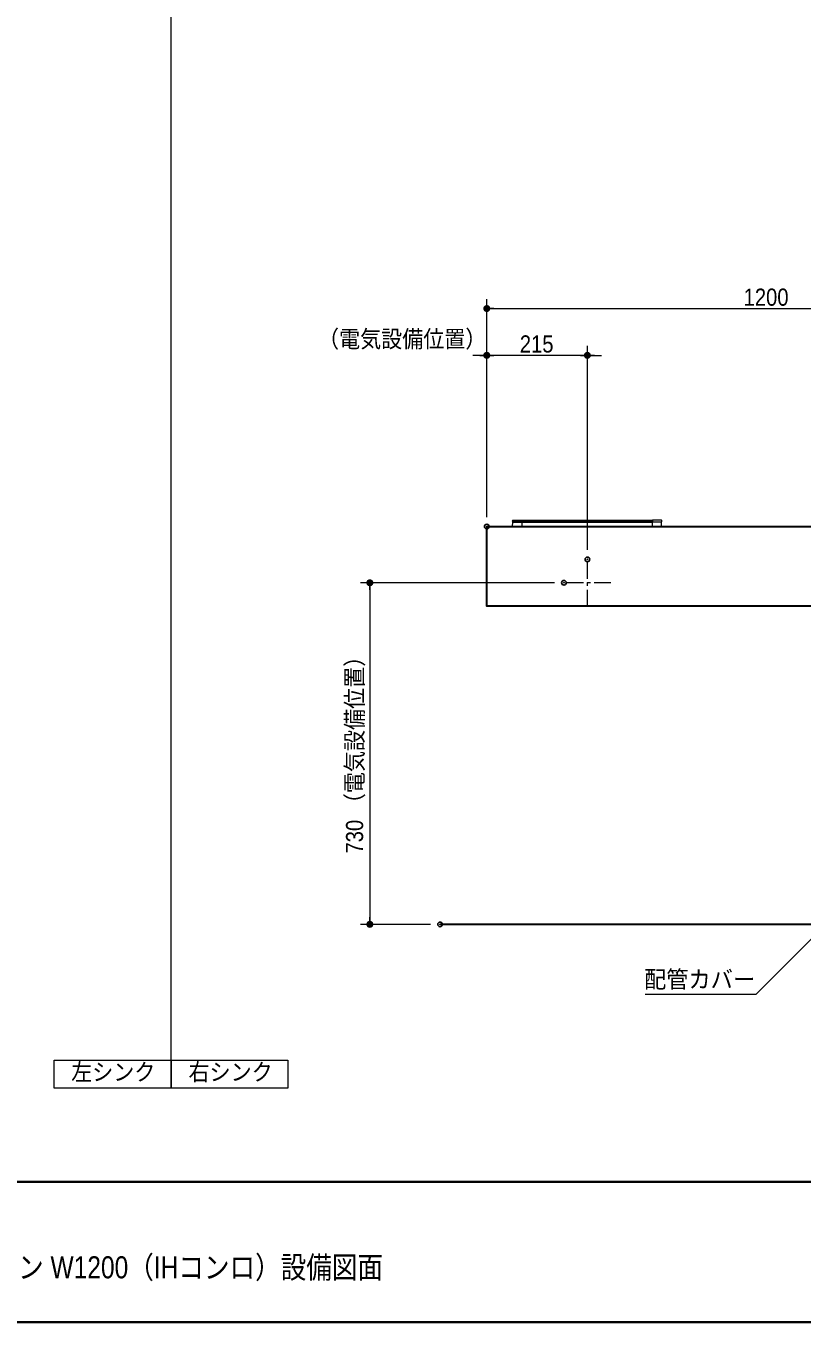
# Model space of a CAD drawing. Units: millimetres, scale not verified. Extents: x -6062 to 6062, y -3045 to 3045.
# Drawn here: x -3098 to -1438, y -2770 to 0 of the extents above; entities that cross this region are included whole.
import ezdxf
from ezdxf.enums import TextEntityAlignment as Align

# ---------------------------------------------------------------- set-up
doc = ezdxf.new("R2010")
doc.units = ezdxf.units.MM
doc.header["$LTSCALE"] = 20
doc.header["$PDMODE"] = 32
doc.header["$PDSIZE"] = 10
doc.linetypes.add('USER2', pattern=[2.91, 1.76, -0.4, 0.35, -0.4])
for name, color, linetype, lineweight in [('0-1_1図面枠', 7, 'Continuous', 20), ('0-2_2寸法-1', 7, 'Continuous', 15), ('0-3_0', 7, 'Continuous', 25), ('0-5_5ボウル・キャビネット', 7, 'Continuous', 15), ('0-6_2寸法-2', 7, 'Continuous', 15), ('0-7_2寸法-3', 7, 'Continuous', 15)]:
    doc.layers.add(name, color=color, linetype=linetype, lineweight=lineweight)
doc.layers.add('0-4_Defpoints', color=7, linetype='Continuous')
doc.styles.add('ＭＳ Ｐゴシック', font='')
doc.styles.get('ＭＳ Ｐゴシック').set_extended_font_data('MS PGothic')

# ---------------------------------------------------------------- blocks, each defined once
blk = doc.blocks.new('グループ-7')
at = {"layer": '0-1_1図面枠', "lineweight": 35}
blk.add_line((-80000, -49400), (80000, -49400), dxfattribs=at)
blk.add_lwpolyline([(-80000, 55400), (80000, 55400), (80000, -55400), (-80000, -55400)], close=True, dxfattribs=at)
blk = doc.blocks.new('図面枠')
at = {"layer": '0-1_1図面枠'}
blk.add_blockref('グループ-7', (0, 0), dxfattribs=at)
blk = doc.blocks.new('_Dot')
at = {"layer": '0-3_0'}
blk.add_line((-10, 0), (-20, 0), dxfattribs=at)
for points in [[(0, 0), (-10, 0), (-9.92, 1.25)], [(0, 0), (-9.92, -1.25), (-10, 0)], [(0, 0), (-9.92, 1.25), (-9.69, 2.49)], [(0, 0), (-9.69, -2.49), (-9.92, -1.25)], [(0, 0), (-9.69, 2.49), (-9.3, 3.68)], [(0, 0), (-9.3, -3.68), (-9.69, -2.49)], [(0, 0), (-9.3, 3.68), (-8.76, 4.82)], [(0, 0), (-8.76, -4.82), (-9.3, -3.68)], [(0, 0), (-8.76, 4.82), (-8.09, 5.88)], [(0, 0), (-8.09, -5.88), (-8.76, -4.82)], [(0, 0), (-8.09, 5.88), (-7.29, 6.85)], [(0, 0), (-7.29, -6.85), (-8.09, -5.88)], [(0, 0), (-7.29, 6.85), (-6.37, 7.71)], [(0, 0), (-6.37, -7.71), (-7.29, -6.85)], [(0, 0), (-6.37, 7.71), (-5.36, 8.44)], [(0, 0), (-5.36, -8.44), (-6.37, -7.71)], [(0, 0), (-5.36, 8.44), (-4.26, 9.05)], [(0, 0), (-4.26, -9.05), (-5.36, -8.44)], [(0, 0), (-4.26, 9.05), (-3.09, 9.51)], [(0, 0), (-3.09, -9.51), (-4.26, -9.05)], [(0, 0), (-3.09, 9.51), (-1.87, 9.82)], [(0, 0), (-1.87, -9.82), (-3.09, -9.51)], [(0, 0), (-1.87, 9.82), (-0.63, 9.98)], [(0, 0), (-0.63, -9.98), (-1.87, -9.82)], [(0, 0), (-0.63, 9.98), (0.63, 9.98)], [(0, 0), (0.63, -9.98), (-0.63, -9.98)], [(0, 0), (0.63, 9.98), (1.87, 9.82)], [(0, 0), (1.87, 9.82), (3.09, 9.51)], [(0, 0), (3.09, 9.51), (4.26, 9.05)], [(0, 0), (4.26, 9.05), (5.36, 8.44)], [(0, 0), (5.36, 8.44), (6.37, 7.71)], [(0, 0), (6.37, 7.71), (7.29, 6.85)], [(0, 0), (7.29, 6.85), (8.09, 5.88)], [(0, 0), (8.09, 5.88), (8.76, 4.82)], [(0, 0), (8.76, 4.82), (9.3, 3.68)], [(0, 0), (9.3, 3.68), (9.69, 2.49)], [(0, 0), (9.69, 2.49), (9.92, 1.25)], [(0, 0), (9.92, 1.25), (10, 0)], [(0, 0), (1.87, -9.82), (0.63, -9.98)], [(0, 0), (3.09, -9.51), (1.87, -9.82)], [(0, 0), (4.26, -9.05), (3.09, -9.51)], [(0, 0), (5.36, -8.44), (4.26, -9.05)], [(0, 0), (6.37, -7.71), (5.36, -8.44)], [(0, 0), (7.29, -6.85), (6.37, -7.71)], [(0, 0), (8.09, -5.88), (7.29, -6.85)], [(0, 0), (8.76, -4.82), (8.09, -5.88)], [(0, 0), (9.3, -3.68), (8.76, -4.82)], [(0, 0), (9.69, -2.49), (9.3, -3.68)], [(0, 0), (9.92, -1.25), (9.69, -2.49)], [(0, 0), (10, 0), (9.92, -1.25)]]:
    blk.add_solid(points, dxfattribs=at)
blk = doc.blocks.new('グループ-10')
at = {"layer": '0-5_5ボウル・キャビネット'}
for p, q in [((-4995, -21400), (-5387, -21400)), ((590, -21200), (-5010, -21200)), ((575, -21400), (967, -21400)), ((972.5, -21124), (590, -21124))]:
    blk.add_line(p, q, dxfattribs=at)
blk.add_lwpolyline([(-4995, -21394), (-5393.9, -21394), (-5390.2, -21209.8), (-4995, -21209.8)], close=True, dxfattribs=at)
for points in [[(-5010, -21124), (-5010, -21200), (-5392.5, -21200)], [(-5392.5, -21124), (-5010, -21124), (590, -21124), (590, -21200), (972.5, -21200)], [(-4995, -21200), (-4995, -21209.8), (575, -21209.8), (575, -21394), (-4995, -21394), (-4995, -21400), (575, -21400), (575, -21394), (973.9, -21394), (970.2, -21209.8), (575, -21209.8), (575, -21200)]]:
    blk.add_lwpolyline(points, dxfattribs=at)
for centre, radius, start, end in [((-5360, -21162), 50, 130.58914, 229.41086), ((-5387, -21394), 6, 180, 270), ((-5380.2, -21210), 10, 90, 178.85424), ((960.2, -21210), 10, 1.14576, 90), ((967, -21394), 6, 270, 0), ((940, -21162), 50, 310.58917, 49.41072)]:
    blk.add_arc(centre, radius, start, end, dxfattribs=at)
blk = doc.blocks.new('グループ-11')
at = {"layer": '0-5_5ボウル・キャビネット'}
blk.add_blockref('グループ-10', (0, 0), dxfattribs=at)

msp = doc.modelspace()

# ---------------------------------------------------------------- linework, layer by layer
at = {"layer": '0-1_1図面枠', "lineweight": 15}
msp.add_line((-2787.5, -2270), (-2787.5, 2530), dxfattribs=at)
for points in [[(-3037.5, -2210), (-2787.5, -2210), (-2787.5, -2270), (-3037.5, -2270)], [(-2787.5, -2210), (-2537.5, -2210), (-2537.5, -2270), (-2787.5, -2270)]]:
    msp.add_lwpolyline(points, close=True, dxfattribs=at)
at = {"layer": '0-2_2寸法-1'}
for p, q in [((-2112.5, -684), (-2112.5, -584)), ((-2097.49, -604), (-927.51, -604)), ((-2112.5, -1050), (-2112.5, -684)), ((-1897.5, -1120), (-1897.5, -684)), ((-1912.51, -704), (-2097.49, -704)), ((-1967.5, -1190), (-2382.5, -1190)), ((-2362.5, -1205.01), (-2362.5, -1904.99)), ((-2232.5, -1920), (-2382.5, -1920))]:
    msp.add_line(p, q, dxfattribs=at)
at = {"layer": '0-4_Defpoints'}
for p in [(-2112.5, -704), (-2112.5, -1070), (-1897.5, -1140), (-1947.5, -1190), (-2362.5, -1920), (-2212.5, -1920)]:
    msp.add_point(p, dxfattribs=at)
at = {"layer": '0-5_5ボウル・キャビネット', "linetype": 'USER2'}
for p, q in [((-1897.5, -1240), (-1897.5, -1140)), ((-1847.5, -1190), (-1947.5, -1190))]:
    msp.add_line(p, q, dxfattribs=at)
at = {"layer": '0-5_5ボウル・キャビネット', "lineweight": 30}
msp.add_line((-812.5, -1920), (-2212.5, -1920), dxfattribs=at)
msp.add_lwpolyline([(-2112.5, -1070), (-912.5, -1070), (-912.5, -1240), (-2112.5, -1240)], close=True, dxfattribs=at)
at = {"layer": '0-6_2寸法-2'}
for p, q in [((-2112.5, -1050), (-2112.5, -684)), ((-1897.5, -1120), (-1897.5, -684)), ((-2127.51, -704), (-2142.51, -704)), ((-1897.5, -704), (-2112.5, -704)), ((-1882.49, -704), (-1867.49, -704))]:
    msp.add_line(p, q, dxfattribs=at)
at = {"layer": '0-7_2寸法-3'}
msp.add_lwpolyline([(-1287.5, -1820), (-1537.5, -2070), (-1773.83, -2070)], dxfattribs=at)

# ---------------------------------------------------------------- block references
at = {"layer": '0-1_1図面枠', "xscale": 0.05, "yscale": 0.05}
msp.add_blockref('図面枠', (-1787.5, 0), dxfattribs=at)
at = {"layer": '0-2_2寸法-1', "xscale": 0.7503418, "yscale": 0.7503418}
for p, rotation in [((-2112.5, -604), 180), ((-2112.5, -704), 180), ((-2362.5, -1190), 90), ((-2362.5, -1920), 270)]:
    msp.add_blockref('_Dot', p, dxfattribs=dict(at, rotation=rotation))
msp.add_blockref('_Dot', (-1897.5, -704), dxfattribs=at)
at = {"layer": '0-5_5ボウル・キャビネット', "xscale": 0.05, "yscale": 0.05}
msp.add_blockref('グループ-11', (-1787.5, 0), dxfattribs=at)
at = {"layer": '0-6_2寸法-2', "xscale": 0.7503418, "yscale": 0.7503418}
msp.add_blockref('_Dot', (-2112.5, -704), dxfattribs=at)
at = {"layer": '0-6_2寸法-2', "xscale": 0.7503418, "yscale": 0.7503418, "rotation": 180}
msp.add_blockref('_Dot', (-1897.5, -704), dxfattribs=at)

# ---------------------------------------------------------------- texts
at = {"layer": '0-1_1図面枠', "style": 'ＭＳ Ｐゴシック'}
for s, height, width, p in [('左シンク', 36.66, 0.9, (-3001.06, -2264.92)), ('右シンク', 36.66, 0.9, (-2750.19, -2264.92)), ('ステンレス コンパクトキッチン W1200（IHコンロ）設備図面', 47.17, 0.85, (-3839.98, -2690.7))]:
    msp.add_text(s, height=height, dxfattribs=dict(at, width=width)).set_placement(p, align=Align.BOTTOM_LEFT)
at = {"layer": '0-2_2寸法-1', "style": 'ＭＳ Ｐゴシック', "width": 0.9}
for s, p in [('1200', (-1563.41, -608.96)), ('215', (-2041.89, -708.96))]:
    msp.add_text(s, height=36.66, dxfattribs=at).set_placement(p, align=Align.BOTTOM_LEFT)
msp.add_text('730 （電気設備位置）', height=36.66, rotation=90, dxfattribs=at).set_placement((-2365.9, -1768.65), align=Align.BOTTOM_LEFT)
at = {"layer": '0-6_2寸法-2', "style": 'ＭＳ Ｐゴシック', "width": 0.9}
msp.add_text('（電気設備位置）', height=36.66, dxfattribs=at).set_placement((-2473.36, -698.26), align=Align.BOTTOM_LEFT)
at = {"layer": '0-7_2寸法-3', "style": 'ＭＳ Ｐゴシック', "width": 0.95}
msp.add_text('配管カバー', height=36.66, dxfattribs=at).set_placement((-1776.34, -2066.84), align=Align.BOTTOM_LEFT)

doc.saveas('drawing.dxf')
